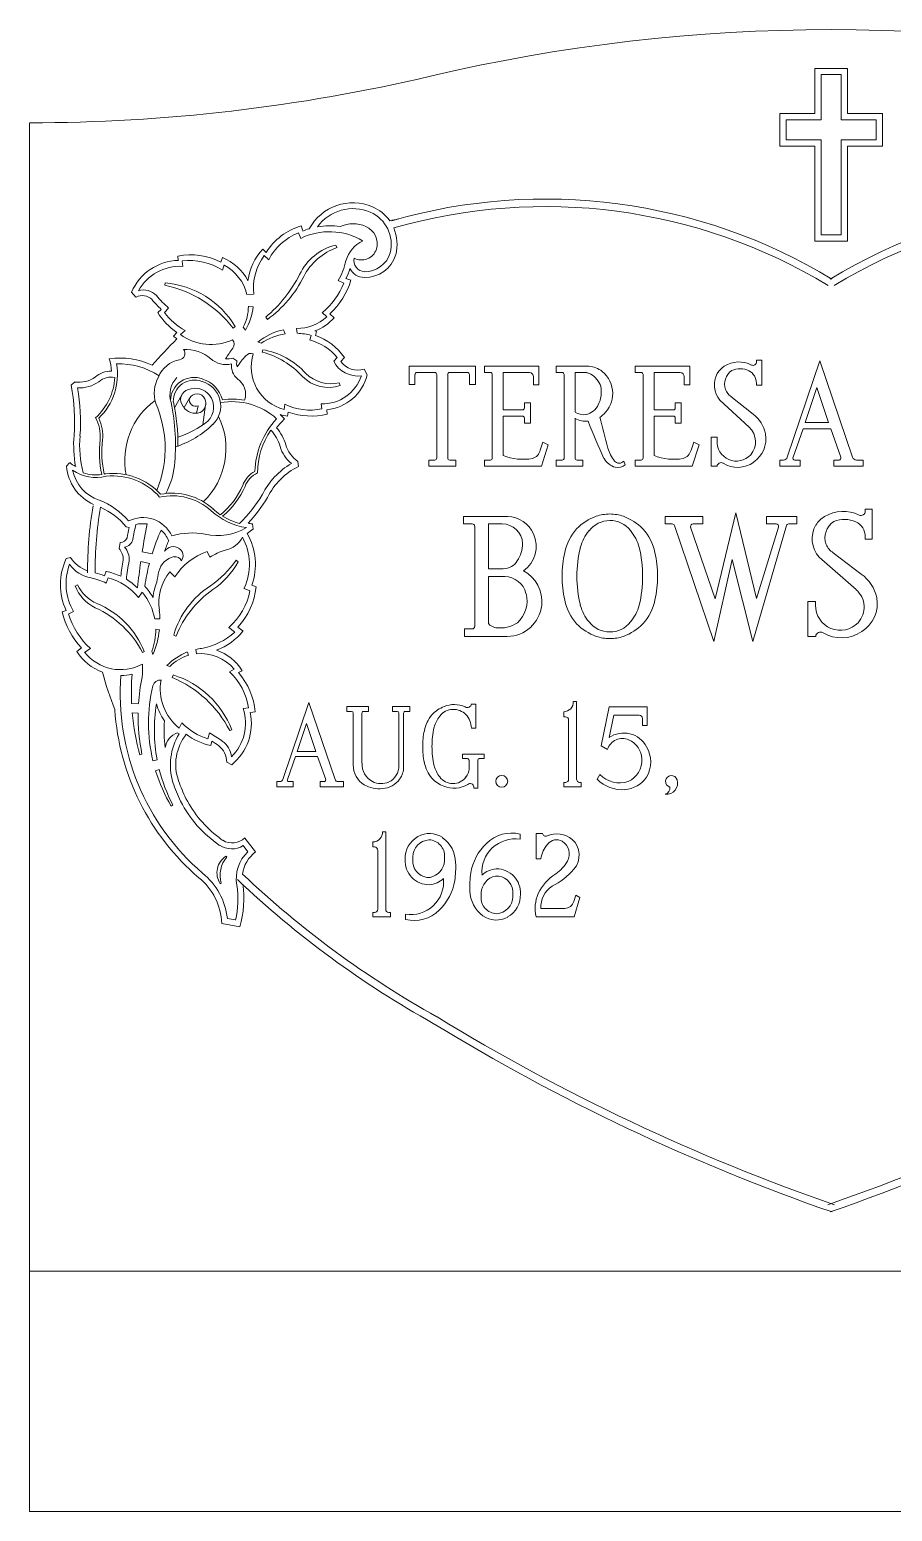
# Model space of a CAD drawing. Header units: inches. Extents: x -10 to 10, y -3 to 15.5.
# Drawn here: x -10 to 0.76, y -3 to 15.5 of the extents above; entities that cross this region are included whole.
import ezdxf

# ---------------------------------------------------------------- set-up
doc = ezdxf.new("R2010")
doc.units = ezdxf.units.IN
doc.header["$MEASUREMENT"] = 0
for name, color, linetype in [('1', 7, 'Continuous'), ('11', 7, 'Continuous'), ('2', 7, 'Continuous')]:
    doc.layers.add(name, color=color, linetype=linetype)

msp = doc.modelspace()

# ---------------------------------------------------------------- linework, layer by layer
at = {"color": 7, "linetype": 'Continuous', "lineweight": 5}
for p, q in [((-10, 0), (-10, 14.338)), ((-6.644, 12.961), (-6.618, 12.894)), ((-6.593, 12.986), (-6.614, 13.049)), ((-8.15, 12.671), (-8.145, 12.618)), ((-8.09, 12.544), (-8.097, 12.611)), ((-7.595, 12.654), (-7.616, 12.595)), ((-7.049, 12.719), (-7.092, 12.761)), ((-7.073, 12.678), (-7.017, 12.626)), ((-7.592, 12.496), (-7.573, 12.562)), ((-8.728, 12.222), (-8.674, 12.161)), ((-6.15, 12.367), (-6.08, 12.335)), ((-5.991, 12.374), (-6.053, 12.391)), ((-7.288, 12.195), (-7.205, 12.197)), ((-7.27, 12.045), (-7.209, 12.038)), ((-8.358, 12.006), (-8.402, 11.967)), ((-8.317, 11.97), (-8.266, 12.023)), ((-6.348, 11.967), (-6.292, 11.916)), ((-6.2, 11.902), (-6.253, 11.952)), ((-8.164, 11.72), (-8.206, 11.674)), ((-8.119, 11.693), (-8.061, 11.743)), ((-7.308, 11.747), (-7.334, 11.786)), ((-6.81, 11.7), (-6.831, 11.753)), ((-6.669, 11.769), (-6.66, 11.709)), ((-6.486, 11.683), (-6.506, 11.626)), ((-6.434, 11.682), (-6.42, 11.729)), ((-7.154, 11.6), (-7.113, 11.585)), ((-7.414, 11.364), (-7.464, 11.399)), ((-6.162, 11.407), (-6.206, 11.36)), ((-6.117, 11.357), (-6.073, 11.405)), ((-5.266, 11.071), (-5.266, 11.298)), ((-5.266, 11.298), (-4.437, 11.298)), ((-4.437, 11.298), (-4.437, 11.071)), ((-4.326, 11.22), (-4.326, 11.298)), ((-4.326, 11.298), (-3.646, 11.298)), ((-3.646, 11.298), (-3.646, 11.064)), ((-3.43, 11.22), (-3.43, 11.298)), ((-3.43, 11.298), (-3.021, 11.298)), ((-2.444, 11.22), (-2.444, 11.298)), ((-2.444, 11.298), (-1.764, 11.298)), ((-1.764, 11.298), (-1.764, 11.064)), ((-0.932, 11.353), (-0.932, 11.372)), ((-0.932, 11.372), (-0.865, 11.372)), ((-0.865, 11.372), (-0.865, 11.059)), ((-0.546, 10.161), (-0.139, 11.363)), ((-0.139, 11.363), (0.269, 10.161)), ((-9.438, 11.101), (-9.483, 11.062)), ((-5.788, 11.19), (-5.825, 11.261)), ((-5.192, 11.194), (-5.192, 11.071)), ((-4.944, 11.221), (-5.168, 11.221)), ((-4.919, 10.152), (-4.919, 11.194)), ((-4.784, 11.194), (-4.784, 10.152)), ((-4.536, 11.221), (-4.759, 11.221)), ((-4.512, 11.071), (-4.512, 11.194)), ((-4.252, 11.22), (-4.326, 11.22)), ((-4.228, 10.152), (-4.228, 11.195)), ((-3.764, 11.221), (-4.091, 11.221)), ((-4.091, 11.221), (-4.091, 10.752)), ((-3.715, 11.064), (-3.715, 11.168)), ((-3.355, 11.22), (-3.43, 11.22)), ((-3.331, 10.152), (-3.331, 11.195)), ((-3.058, 11.221), (-3.195, 11.221)), ((-3.195, 11.221), (-3.195, 10.726)), ((-2.37, 11.22), (-2.444, 11.22)), ((-2.346, 10.152), (-2.346, 11.195)), ((-1.881, 11.221), (-2.209, 11.221)), ((-2.209, 11.221), (-2.209, 10.752)), ((-1.833, 11.064), (-1.833, 11.168)), ((-5.192, 11.071), (-5.266, 11.071)), ((-4.437, 11.071), (-4.512, 11.071)), ((-3.646, 11.064), (-3.715, 11.064)), ((-1.764, 11.064), (-1.833, 11.064)), ((-1.249, 10.919), (-0.972, 10.698)), ((-0.932, 11.059), (-0.932, 11.086)), ((-0.865, 11.059), (-0.932, 11.059)), ((-0.177, 11.033), (-0.322, 10.596)), ((-0.031, 10.596), (-0.177, 11.033)), ((-6.815, 10.822), (-6.826, 10.759)), ((-6.362, 10.826), (-6.355, 10.765)), ((-6.287, 10.7), (-6.291, 10.754)), ((-4.091, 10.752), (-3.851, 10.752)), ((-3.826, 10.777), (-3.826, 10.842)), ((-3.826, 10.842), (-3.752, 10.842)), ((-3.752, 10.842), (-3.752, 10.585)), ((-2.209, 10.752), (-1.969, 10.752)), ((-1.944, 10.777), (-1.944, 10.842)), ((-1.944, 10.842), (-1.87, 10.842)), ((-1.87, 10.842), (-1.87, 10.585)), ((-1.022, 10.536), (-1.387, 10.873)), ((-6.782, 10.672), (-6.775, 10.725)), ((-3.851, 10.675), (-4.091, 10.675)), ((-4.091, 10.675), (-4.091, 10.184)), ((-3.826, 10.585), (-3.826, 10.65)), ((-3.752, 10.585), (-3.826, 10.585)), ((-3.195, 10.647), (-3.195, 10.152)), ((-1.969, 10.675), (-2.209, 10.675)), ((-2.209, 10.675), (-2.209, 10.184)), ((-1.944, 10.585), (-1.944, 10.65)), ((-1.87, 10.585), (-1.944, 10.585)), ((-0.322, 10.596), (-0.031, 10.596)), ((-1.498, 10.048), (-1.498, 10.412)), ((-1.498, 10.412), (-1.422, 10.412)), ((-1.422, 10.412), (-1.422, 10.373)), ((-0.348, 10.517), (-0.475, 10.16)), ((-0.005, 10.517), (-0.348, 10.517)), ((0.122, 10.16), (-0.005, 10.517)), ((-3.629, 10.248), (-3.596, 10.349)), ((-3.528, 10.316), (-3.615, 10.048)), ((-3.596, 10.349), (-3.528, 10.316)), ((-1.746, 10.248), (-1.714, 10.349)), ((-1.646, 10.316), (-1.733, 10.048)), ((-1.714, 10.349), (-1.646, 10.316)), ((-9.501, 10.093), (-9.539, 10.048)), ((-6.645, 10.046), (-6.653, 10.109)), ((-5.019, 10.048), (-5.019, 10.126)), ((-5.019, 10.126), (-4.944, 10.126)), ((-4.684, 10.048), (-5.019, 10.048)), ((-4.759, 10.126), (-4.684, 10.126)), ((-4.684, 10.126), (-4.684, 10.048)), ((-4.326, 10.048), (-4.326, 10.126)), ((-4.326, 10.126), (-4.252, 10.126)), ((-3.615, 10.048), (-4.326, 10.048)), ((-3.43, 10.048), (-3.43, 10.126)), ((-3.43, 10.126), (-3.355, 10.126)), ((-3.096, 10.048), (-3.43, 10.048)), ((-3.17, 10.126), (-3.096, 10.126)), ((-3.096, 10.126), (-3.096, 10.048)), ((-2.587, 10.113), (-2.568, 10.068)), ((-2.444, 10.048), (-2.444, 10.126)), ((-2.444, 10.126), (-2.37, 10.126)), ((-1.733, 10.048), (-2.444, 10.048)), ((-1.422, 10.048), (-1.498, 10.048)), ((-0.64, 10.048), (-0.64, 10.126)), ((-0.64, 10.126), (-0.594, 10.126)), ((-0.386, 10.048), (-0.64, 10.048)), ((-0.451, 10.126), (-0.386, 10.126)), ((-0.386, 10.126), (-0.386, 10.048)), ((0.034, 10.048), (0.034, 10.126)), ((0.034, 10.126), (0.1, 10.126)), ((0.399, 10.048), (0.034, 10.048)), ((0.317, 10.126), (0.399, 10.126)), ((0.399, 10.126), (0.399, 10.048)), ((-1.445, 8.392), (-1.187, 9.469)), ((-1.187, 9.469), (-0.93, 8.399)), ((0.427, 9.489), (0.427, 9.512)), ((0.427, 9.512), (0.511, 9.512)), ((0.511, 9.512), (0.511, 9.137)), ((-8.795, 9.291), (-8.758, 9.284)), ((-7.212, 9.265), (-7.221, 9.328)), ((-4.587, 9.329), (-4.587, 9.423)), ((-4.587, 9.423), (-4.033, 9.423)), ((-4.477, 9.329), (-4.587, 9.329)), ((-4.447, 8.048), (-4.447, 9.299)), ((-4.104, 9.33), (-4.275, 9.33)), ((-4.275, 9.33), (-4.275, 8.768)), ((-2.07, 9.329), (-2.07, 9.422)), ((-2.07, 9.422), (-1.601, 9.422)), ((-1.983, 9.329), (-2.07, 9.329)), ((-1.461, 7.859), (-1.953, 9.308)), ((-1.752, 9.288), (-1.445, 8.392)), ((-1.601, 9.329), (-1.722, 9.329)), ((-1.601, 9.422), (-1.601, 9.329)), ((-0.558, 9.307), (-0.977, 7.859)), ((-0.93, 8.399), (-0.657, 9.29)), ((-0.804, 9.329), (-0.804, 9.422)), ((-0.804, 9.422), (-0.429, 9.422)), ((-0.687, 9.329), (-0.804, 9.329)), ((-0.429, 9.329), (-0.528, 9.329)), ((-0.429, 9.422), (-0.429, 9.329)), ((-8.869, 9.097), (-8.885, 9.02)), ((0.427, 9.137), (0.427, 9.168)), ((0.511, 9.137), (0.427, 9.137)), ((-9.489, 8.911), (-9.543, 8.895)), ((-8.472, 8.955), (-8.595, 8.982)), ((-7.784, 8.985), (-7.752, 8.914)), ((-1.235, 8.884), (-1.461, 7.859)), ((-0.977, 7.859), (-1.235, 8.884)), ((0.313, 8.508), (-0.148, 8.913)), ((0.026, 8.969), (0.376, 8.703)), ((-9.046, 8.737), (-9.068, 8.681)), ((-8.614, 8.86), (-8.506, 8.834)), ((-8.251, 8.731), (-8.19, 8.667)), ((-4.275, 8.768), (-4.09, 8.768)), ((-9.044, 8.59), (-9.02, 8.655)), ((-7.325, 8.522), (-7.252, 8.495)), ((-7.175, 8.544), (-7.228, 8.562)), ((-4.071, 8.673), (-4.275, 8.673)), ((-4.275, 8.673), (-4.275, 8.087)), ((-8.643, 8.409), (-8.594, 8.475)), ((-0.289, 7.923), (-0.289, 8.36)), ((-0.289, 8.36), (-0.193, 8.36)), ((-0.193, 8.36), (-0.193, 8.313)), ((-9.544, 8.249), (-9.593, 8.23)), ((-9.513, 8.205), (-9.453, 8.234)), ((-8.439, 8.142), (-8.375, 8.142)), ((-8.426, 8.015), (-8.381, 8.007)), ((-7.515, 8.037), (-7.442, 7.98)), ((-7.337, 7.988), (-7.404, 8.041)), ((-4.572, 7.923), (-4.572, 8.017)), ((-4.572, 8.017), (-4.477, 8.017)), ((-9.353, 7.78), (-9.412, 7.737)), ((-9.313, 7.726), (-9.242, 7.773)), ((-4.041, 7.923), (-4.572, 7.923)), ((-0.193, 7.923), (-0.289, 7.923)), ((-8.461, 7.7), (-8.476, 7.738)), ((-8.02, 7.687), (-8.032, 7.729)), ((-7.927, 7.762), (-7.917, 7.708)), ((-8.288, 7.561), (-8.25, 7.548)), ((-7.449, 7.516), (-7.507, 7.481)), ((-7.395, 7.472), (-7.348, 7.496)), ((-8.728, 7.088), (-8.641, 7.084)), ((-7.269, 7.033), (-7.335, 7.022)), ((-6.841, 6.139), (-6.515, 7.1)), ((-6.515, 7.1), (-6.188, 6.139)), ((-6.042, 6.987), (-6.042, 7.049)), ((-6.042, 7.049), (-5.774, 7.049)), ((-5.774, 7.049), (-5.774, 6.987)), ((-5.473, 6.987), (-5.473, 7.049)), ((-5.473, 7.049), (-5.255, 7.049)), ((-5.255, 7.049), (-5.255, 6.987)), ((-4.488, 7.08), (-4.433, 7.08)), ((-4.433, 7.08), (-4.433, 6.778)), ((-3.216, 7.111), (-3.177, 7.111)), ((-3.177, 7.111), (-3.177, 6.143)), ((-2.869, 6.556), (-2.77, 7.046)), ((-2.77, 7.046), (-2.295, 7.046)), ((-2.295, 7.046), (-2.295, 6.813)), ((-8.646, 6.966), (-8.72, 6.969)), ((-8.101, 6.847), (-8.133, 6.779)), ((-7.246, 6.974), (-7.188, 6.981)), ((-5.982, 6.987), (-6.042, 6.987)), ((-5.962, 6.32), (-5.962, 6.967)), ((-5.854, 6.967), (-5.854, 6.341)), ((-5.774, 6.987), (-5.834, 6.987)), ((-5.413, 6.987), (-5.473, 6.987)), ((-5.393, 6.309), (-5.393, 6.967)), ((-5.334, 6.967), (-5.334, 6.297)), ((-5.255, 6.987), (-5.314, 6.987)), ((-3.335, 6.92), (-3.335, 6.984)), ((-3.315, 6.92), (-3.335, 6.92)), ((-3.275, 6.143), (-3.275, 6.877)), ((-2.711, 6.941), (-2.77, 6.662)), ((-2.394, 6.941), (-2.711, 6.941)), ((-2.354, 6.813), (-2.354, 6.898)), ((-8.158, 6.722), (-8.134, 6.708)), ((-7.756, 6.72), (-7.775, 6.646)), ((-6.546, 6.836), (-6.661, 6.486)), ((-6.429, 6.486), (-6.546, 6.836)), ((-4.433, 6.778), (-4.488, 6.778)), ((-2.295, 6.813), (-2.354, 6.813)), ((-7.738, 6.561), (-7.726, 6.615)), ((-6.661, 6.486), (-6.429, 6.486)), ((-2.79, 6.514), (-2.869, 6.556)), ((-8.625, 6.444), (-8.599, 6.453)), ((-8.462, 6.372), (-8.409, 6.384)), ((-7.539, 6.356), (-7.477, 6.322)), ((-6.682, 6.423), (-6.784, 6.138)), ((-6.408, 6.423), (-6.682, 6.423)), ((-6.306, 6.138), (-6.408, 6.423)), ((-4.597, 6.398), (-4.597, 6.455)), ((-4.597, 6.455), (-4.329, 6.455)), ((-4.537, 6.398), (-4.597, 6.398)), ((-4.517, 6.268), (-4.517, 6.377)), ((-4.409, 6.377), (-4.409, 6.029)), ((-4.329, 6.398), (-4.389, 6.398)), ((-4.329, 6.455), (-4.329, 6.398)), ((-8.428, 6.247), (-8.382, 6.263)), ((-6.916, 6.048), (-6.916, 6.111)), ((-6.916, 6.111), (-6.879, 6.111)), ((-6.765, 6.111), (-6.713, 6.111)), ((-6.713, 6.111), (-6.713, 6.048)), ((-6.376, 6.048), (-6.376, 6.111)), ((-6.376, 6.111), (-6.324, 6.111)), ((-6.15, 6.111), (-6.085, 6.111)), ((-6.085, 6.111), (-6.085, 6.048)), ((-2.92, 6.142), (-2.886, 6.198)), ((-6.713, 6.048), (-6.916, 6.048)), ((-6.085, 6.048), (-6.376, 6.048)), ((-4.458, 6.029), (-4.458, 6.044)), ((-4.409, 6.029), (-4.458, 6.029)), ((-3.335, 6.048), (-3.335, 6.1)), ((-3.335, 6.1), (-3.315, 6.1)), ((-3.118, 6.048), (-3.335, 6.048)), ((-3.138, 6.1), (-3.118, 6.1)), ((-3.118, 6.1), (-3.118, 6.048)), ((-8.215, 5.822), (-8.233, 5.804)), ((-7.182, 5.233), (-7.314, 5.407)), ((-5.597, 5.486), (-5.557, 5.486)), ((-5.557, 5.486), (-5.557, 4.518)), ((-3.881, 5.455), (-3.881, 5.391)), ((-3.68, 5.146), (-3.68, 5.465)), ((-3.68, 5.465), (-3.601, 5.465)), ((-7.538, 5.169), (-7.548, 5.182)), ((-7.335, 5.312), (-7.277, 5.236)), ((-5.716, 5.295), (-5.716, 5.359)), ((-5.696, 5.295), (-5.716, 5.295)), ((-5.656, 4.518), (-5.656, 5.252)), ((-5.219, 5.17), (-5.219, 5.097)), ((-4.824, 5.124), (-4.823, 5.17)), ((-3.621, 5.146), (-3.68, 5.146)), ((-7.622, 4.836), (-7.608, 4.843)), ((-4.367, 4.722), (-4.368, 4.676)), ((-3.972, 4.676), (-3.972, 4.749)), ((-3.21, 4.614), (-3.186, 4.694)), ((-3.133, 4.663), (-3.205, 4.423)), ((-3.186, 4.694), (-3.133, 4.663)), ((-5.716, 4.423), (-5.716, 4.475)), ((-5.716, 4.475), (-5.696, 4.475)), ((-5.518, 4.475), (-5.498, 4.475)), ((-5.498, 4.475), (-5.498, 4.423)), ((-5.31, 4.391), (-5.31, 4.455)), ((-3.621, 4.527), (-3.323, 4.527)), ((-7.603, 4.34), (-7.379, 4.299)), ((-7.432, 4.384), (-7.533, 4.402)), ((-5.498, 4.423), (-5.716, 4.423)), ((-3.205, 4.423), (-3.68, 4.423)), ((-10, 0), (10, 0))]:
    msp.add_line(p, q, dxfattribs=at)
at = {"color": 7, "linetype": 'Continuous', "lineweight": 0}
msp.add_circle((-4.109, 6.115), 0.0738, dxfattribs=at)
at = {"color": 7, "linetype": 'Continuous', "lineweight": 5}
for centre, radius, start, end in [((0, -6.299), 21.799, 76.7399, 103.2601), ((-10.011, 36.231), 21.894, 270.0299, 283.2321), ((-5.965, 12.715), 0.623, 66.9295, 151.3099), ((-5.965, 12.715), 0.55, 67.0013, 143.9954), ((-5.923, 12.822), 0.435, 345.2616, 66.5105), ((-5.923, 12.822), 0.508, 34.8796, 66.5296), ((-4.181, 7.607), 5.663, 102.4281, 103.5279), ((-6.398, 12.313), 0.767, 106.355, 147.9998), ((-6.398, 12.313), 0.694, 110.8129, 153.1669), ((-6.259, 12.156), 0.821, 59.7057, 115.9535), ((-6.26, 12.159), 0.891, 106.3579, 111.9053), ((-6.259, 12.161), 0.89, 81.3856, 99.7022), ((-5.963, 12.684), 0.392, 66.1285, 114.5338), ((-5.905, 12.824), 0.241, 344.406, 65.3927), ((-5.923, 12.822), 0.508, 344.9515, 23.3891), ((-5.657, 12.494), 0.415, 116.8825, 163.1833), ((-8.129, 11.968), 0.651, 91.3822, 156.9621), ((-7.988, 11.889), 0.799, 62.1861, 101.6747), ((-8.007, 11.845), 0.772, 57.5471, 96.7175), ((-7.849, 12.053), 0.653, 28.6217, 67.0837), ((-6.552, 12.269), 0.73, 137.6547, 172.3975), ((-6.508, 12.264), 0.7, 143.7491, 185.5423), ((-6.85, 12.778), 0.812, 329.5718, 348.4051), ((-5.818, 12.616), 0.137, 166.5643, 268.4019), ((-5.86, 12.821), 0.197, 242.1178, 341.4906), ((-5.816, 12.806), 0.401, 268.9497, 343.2408), ((-5.816, 12.806), 0.328, 268.9546, 343.1953), ((-8.124, 11.949), 0.596, 86.8128, 150.7252), ((-7.853, 12.05), 0.583, 14.3002, 61.2826), ((-6.881, 12.79), 0.919, 334.2785, 342.5785), ((-5.818, 12.616), 0.211, 208.4345, 268.5632), ((-8.579, 12.033), 0.217, 42.2934, 107.0498), ((-6.907, 12.656), 0.887, 309.0867, 338.7849), ((-6.887, 12.638), 0.934, 312.7446, 343.6028), ((-8.594, 12.011), 0.169, 44.3015, 117.8247), ((-7.366, 13.053), 1.442, 219.6908, 226.5346), ((-7.374, 13.046), 1.357, 219.7133, 228.9245), ((-7.855, 12.052), 0.585, 332.9409, 359.3611), ((-7.984, 12.138), 0.781, 329.9846, 352.6918), ((-7.694, 12.411), 0.836, 212.1356, 235.8276), ((-7.68, 12.432), 0.787, 215.9212, 241.0353), ((-6.663, 12.311), 0.542, 269.4015, 313.175), ((-6.664, 12.32), 0.624, 291.0794, 317.9745), ((-7.739, 12.193), 0.698, 228.0025, 232.6686), ((-7.739, 12.209), 0.641, 233.5742, 295.1077), ((-6.674, 11.007), 0.762, 101.8417, 128.9865), ((-6.689, 10.927), 0.783, 98.8767, 122.7822), ((-6.688, 10.938), 0.771, 74.8173, 87.8913), ((-6.666, 11.201), 0.583, 64.9865, 67.0973), ((-6.661, 11.013), 0.707, 33.6979, 71.2513), ((-4.177, 7.591), 5.68, 134.5584, 139.0974), ((-8.142, 11.458), 0.0806, 279.5912, 37.917), ((-8.051, 11.039), 0.469, 48.5991, 93.3938), ((-6.394, 10.665), 1.37, 141.3236, 148.0413), ((-7.535, 11.573), 0.088, 324.3133, 39.3694), ((-6.678, 10.976), 0.672, 39.8006, 75.1983), ((-9.664, 11.196), 0.759, 313.7947, 9.9366), ((-8.873, 10.446), 0.953, 64.9571, 98.071), ((-9.669, 11.194), 0.691, 3.4789, 16.5056), ((-8.883, 10.425), 0.902, 56.5538, 92.0879), ((-8.072, 11.039), 0.343, 99.513, 159.1564), ((-7.546, 11.611), 0.293, 228.5642, 282.874), ((-7.533, 11.64), 0.251, 264.7221, 285.9829), ((-7.274, 11.301), 0.208, 173.4361, 230.1658), ((-7.23, 11.332), 0.187, 170.0751, 193.3396), ((-6.674, 10.827), 0.87, 136.2918, 147.9905), ((-7.241, 11.375), 0.0817, 67.6258, 139.1817), ((-6.692, 11.286), 0.544, 162.4058, 255.7354), ((-5.905, 11.512), 0.337, 206.7906, 277.7131), ((-5.904, 11.514), 0.265, 216.2671, 287.3667), ((-3.048, 10.985), 0.314, 52.1451, 85.1462), ((-1.186, 11.067), 0.273, 122.54, 148.8071), ((-1.15, 11.015), 0.336, 61.9957, 123.0428), ((-0.974, 11.351), 0.0428, 245.3886, 3.1299), ((-9.39, 11.462), 0.365, 262.3748, 305.1191), ((-9.377, 11.439), 0.412, 266.397, 305.631), ((-8.982, 10.925), 0.311, 89.669, 129.6293), ((-9.664, 11.196), 0.728, 311.9437, 356.9539), ((-8.982, 10.924), 0.238, 79.3017, 130.7004), ((-8.036, 10.961), 0.409, 150.6226, 198.0445), ((-7.936, 10.939), 0.314, 136.1919, 197.2129), ((-7.948, 10.864), 0.294, 68.8946, 179.0654), ((-7.943, 10.86), 0.265, 69.4788, 181.5932), ((-7.935, 10.8), 0.319, 314.2933, 74.4421), ((-7.951, 10.785), 0.369, 14.5859, 72.9237), ((-7.54, 10.947), 0.235, 341.4673, 55.6229), ((-6.35, 11.343), 0.517, 268.752, 341.4531), ((-6.345, 11.324), 0.572, 275.3296, 346.4575), ((-5.164, 11.193), 0.0275, 97.7745, 177.9502), ((-4.949, 11.191), 0.0302, 6.6977, 80.3648), ((-4.757, 11.193), 0.0272, 94.7839, 178.1536), ((-4.539, 11.193), 0.0272, 1.8464, 85.2162), ((-4.253, 11.195), 0.025, 359.9663, 87.0962), ((-3.767, 11.168), 0.0522, 359.5634, 86.1211), ((-3.356, 11.195), 0.025, 359.9663, 87.0962), ((-3.125, 10.967), 0.263, 61.2047, 75.1925), ((-3.125, 10.965), 0.264, 17.5402, 61.5329), ((-3.083, 10.955), 0.359, 0.6968, 50.7254), ((-2.371, 11.195), 0.025, 359.9663, 87.0962), ((-1.885, 11.168), 0.0522, 359.5634, 86.1211), ((-1.16, 11.065), 0.297, 151.0951, 220.2415), ((-1.124, 11.074), 0.205, 124.5047, 199.487), ((-1.134, 11.006), 0.26, 65.0486, 114.289), ((-1.109, 11.086), 0.177, 359.7841, 61.5348), ((-11.761, 10.61), 2.322, 355.6338, 11.2186), ((-11.708, 10.609), 2.343, 355.5577, 10.2962), ((-3.222, 10.976), 0.355, 333.4291, 11.1136), ((-3.071, 10.956), 0.347, 312.4723, 0.6162), ((-1.14, 11.076), 0.191, 201.8061, 235.4122), ((-9.934, 10.22), 1.629, 3.8556, 22.1371), ((-10.744, 10.315), 2.564, 354.1119, 11.961), ((-10.732, 10.315), 2.582, 359.6574, 12.0068), ((-7.473, 10.03), 0.825, 47.7709, 100.1533), ((-7.474, 10.03), 0.857, 79.4978, 98.0168), ((-6.502, 11.466), 0.716, 244.1095, 281.8814), ((-3.851, 10.777), 0.025, 270.0586, 0.0847), ((-3.105, 10.909), 0.221, 282.1149, 335.3178), ((-1.969, 10.777), 0.025, 270.0586, 0.0847), ((-9.604, 10.425), 0.484, 354.9309, 28.3664), ((-9.607, 10.424), 0.519, 354.9133, 25.5081), ((-8.579, 11.48), 1.255, 288.4954, 313.6574), ((-6.183, 9.953), 1.007, 136.9651, 178.1617), ((-6.161, 9.945), 0.957, 133.4886, 142.3714), ((-7.473, 10.047), 0.882, 42.1539, 47.0692), ((-6.692, 11.266), 0.6, 252.5253, 261.3788), ((-6.489, 11.51), 0.835, 249.9626, 284.0425), ((-3.851, 10.65), 0.025, 359.9153, 89.9414), ((-3.077, 10.916), 0.224, 238.3585, 274.8683), ((-3.058, 10.869), 0.261, 238.4622, 257.6906), ((-3.062, 10.958), 0.347, 261.3991, 275.1555), ((2.216, 12.555), 5.595, 200.3252, 205.5109), ((-3.148, 11.046), 0.467, 304.5736, 312.0067), ((4.917, 12.447), 8.002, 192.8879, 195.7424), ((-1.969, 10.65), 0.025, 359.9153, 89.9414), ((-1.225, 10.368), 0.416, 11.6232, 52.5443), ((-7.944, 10.317), 1.507, 175.5835, 190.4041), ((-7.948, 10.317), 1.428, 175.5411, 194.162), ((-7.754, 10.227), 1.376, 173.5255, 191.8287), ((-7.745, 10.227), 1.354, 173.5974, 191.8222), ((-6.184, 9.954), 0.974, 145.9482, 179.3102), ((-7.336, 10.169), 0.478, 15.3815, 43.7314), ((-7.337, 10.168), 0.553, 15.3949, 40.8046), ((-1.181, 10.354), 0.241, 175.6377, 317.6423), ((-1.188, 10.354), 0.246, 318.8668, 47.4605), ((-1.169, 10.392), 0.356, 304.7188, 9.6093), ((-9.674, 10.276), 1.366, 337.2047, 2.265), ((-6.474, 10.411), 0.418, 196.0257, 231.6297), ((-6.433, 10.43), 0.389, 197.0539, 235.5008), ((-3.843, 10.783), 0.648, 247.5101, 280.3553), ((-3.769, 10.285), 0.145, 287.0425, 345.4784), ((-2.238, 10.446), 0.572, 197.3051, 215.5426), ((-1.961, 10.783), 0.648, 247.5101, 280.3553), ((-1.887, 10.285), 0.145, 287.0425, 345.4784), ((-8.974, 10.09), 0.566, 184.272, 246.1111), ((-9.165, 10.541), 0.559, 233.162, 242.3108), ((-9.171, 10.43), 0.522, 235.7585, 284.1285), ((-8.961, 10.11), 0.516, 192.5484, 250.5681), ((-9.157, 10.163), 0.97, 332.0356, 353.4238), ((-6.275, 9.291), 0.915, 120.037, 153.9977), ((-6.278, 9.293), 0.838, 115.9946, 154.0611), ((-4.947, 10.153), 0.0272, 274.6595, 358.278), ((-4.759, 10.151), 0.025, 177.1717, 269.8908), ((-4.253, 10.151), 0.0251, 272.9507, 2.7741), ((-3.356, 10.151), 0.0251, 272.9507, 2.7741), ((-3.17, 10.151), 0.025, 177.1716, 269.8908), ((-2.618, 10.276), 0.252, 211.2813, 252.9231), ((-2.645, 10.166), 0.0788, 221.7808, 318.2192), ((-2.658, 10.159), 0.128, 254.3966, 314.8217), ((-2.371, 10.151), 0.0251, 272.9507, 2.7741), ((-1.373, 10.044), 0.0495, 60.5218, 174.9953), ((-1.166, 10.375), 0.341, 237.7917, 305.9542), ((-0.593, 10.175), 0.049, 269.3492, 343.4196), ((-0.452, 10.151), 0.0252, 160.0167, 270.2516), ((0.099, 10.151), 0.0248, 271.3919, 21.0811), ((0.316, 10.175), 0.049, 196.5804, 270.6508), ((-9.17, 10.436), 0.496, 250.8609, 277.9794), ((-9.286, 10.943), 1.016, 282.266, 283.3469), ((-9.286, 10.943), 1.016, 282.266, 283.3469), ((-8.959, 9.157), 0.803, 42.4466, 96.5894), ((-8.96, 9.156), 0.772, 41.132, 96.1893), ((-8.229, 10.196), 0.968, 308.9819, 336.5264), ((-7.034, 9.696), 0.328, 118.3466, 159.687), ((-7.033, 9.696), 0.297, 114.8588, 159.9483), ((-9.425, 8.819), 0.856, 39.6547, 70.0356), ((-8.222, 8.953), 0.727, 47.8489, 102.4121), ((-8.222, 8.954), 0.759, 47.8057, 101.0068), ((-8.23, 10.197), 1.001, 309.6093, 336.4896), ((-8.61, 10.597), 1.762, 314.2049, 329.0997), ((-8.595, 10.585), 1.816, 316.667, 329.3939), ((-9.454, 8.764), 0.843, 38.6734, 66.3147), ((-7.169, 10.112), 0.839, 227.6511, 261.4504), ((-7.156, 10.129), 0.828, 227.7383, 235.8513), ((-2.751, 8.863), 0.59, 91.019, 107.9055), ((-2.773, 8.846), 0.607, 72.3415, 88.8955), ((0.151, 9.043), 0.443, 63.3079, 121.479), ((0.373, 9.488), 0.0537, 244.8446, 0.9656), ((-3.079, 8.096), 5.802, 168.1781, 169.4861), ((-8.586, 9.009), 0.399, 25.3381, 116.7684), ((-1.784, 7.828), 7.051, 167.7785, 169.3054), ((-8.585, 8.985), 0.347, 81.4208, 105.015), ((-0.876, 7.777), 7.813, 168.5409, 171.1212), ((-5.907, 8.156), 2.686, 155.9555, 162.6936), ((-8.586, 8.984), 0.349, 23.5662, 49.8113), ((-7.652, 9.865), 0.683, 256.619, 301.5992), ((-7.17, 10.109), 0.803, 238.3143, 254.7566), ((-7.653, 9.803), 0.696, 301.7143, 309.3147), ((-7.047, 10.356), 1.043, 257.4575, 260.3972), ((-4.478, 9.299), 0.0308, 1.3974, 88.6026), ((-4.107, 9.072), 0.258, 2.6656, 89.2939), ((-4.049, 9.056), 0.367, 23.7729, 87.6201), ((-2.672, 8.831), 0.667, 139.0186, 167.8513), ((-2.684, 8.771), 0.699, 110.7844, 134.6146), ((-2.762, 9.045), 0.325, 89.8312, 142.2279), ((-2.757, 9.053), 0.318, 37.1465, 90.7943), ((-2.847, 8.76), 0.712, 45.4993, 68.7789), ((-2.851, 8.831), 0.667, 12.1487, 40.9814), ((-1.984, 9.295), 0.0337, 22.1027, 87.9133), ((-1.723, 9.298), 0.0305, 87.6449, 199.2974), ((-0.686, 9.299), 0.0303, 343.3311, 91.806), ((-0.527, 9.297), 0.0323, 91.3323, 162.4076), ((0.105, 9.143), 0.342, 149.7034, 222.2256), ((0.092, 9.134), 0.335, 121.0321, 147.3764), ((0.163, 9.155), 0.239, 122.0003, 200.2275), ((0.171, 9.041), 0.344, 66.2589, 113.1119), ((0.216, 9.167), 0.211, 0.3867, 63.5416), ((-8.869, 9.188), 0.0915, 269.7794, 338.0469), ((-8.837, 9.167), 0.129, 279.1086, 346.1594), ((-6.089, 8.234), 2.351, 157.7725, 161.3335), ((-7.976, 8.333), 0.883, 79.1594, 106.4214), ((-7.616, 9.295), 0.3, 280.8704, 334.311), ((-7.954, 8.824), 0.697, 334.3348, 29.2563), ((-7.953, 8.824), 0.77, 340.1295, 30.1585), ((-4.227, 9.08), 0.377, 325.801, 0.6256), ((-4.053, 9.049), 0.374, 305.2578, 24.4847), ((-2.561, 8.872), 0.591, 140.8956, 164.0268), ((-2.962, 8.872), 0.591, 15.9729, 39.1047), ((0.152, 9.163), 0.232, 203.0809, 237.0186), ((-8.872, 8.571), 0.745, 154.2244, 205.5898), ((-9.133, 9.142), 0.425, 213.0024, 250.1915), ((-9.032, 8.886), 0.199, 357.1305, 42.3786), ((-8.973, 8.892), 0.215, 353.1901, 43.4776), ((-8.146, 8.679), 0.247, 102.2406, 167.0776), ((-8.208, 8.914), 0.131, 57.3973, 146.1514), ((-8.184, 8.837), 0.0839, 22.5238, 99.9006), ((-7.512, 8.22), 0.812, 109.593, 146.6702), ((-8.192, 8.933), 0.106, 323.402, 58.7614), ((-7.337, 8.244), 0.788, 106.3706, 121.7547), ((-2.221, 8.705), 1.134, 166.3809, 181.5107), ((-1.615, 8.669), 1.557, 166.4234, 179.7969), ((-3.809, 8.687), 1.457, 359.5109, 13.798), ((-3.301, 8.705), 1.134, 358.4893, 13.6191), ((-8.833, 8.584), 0.712, 160.2027, 209.4913), ((-9.164, 9.061), 0.413, 214.8357, 260.3058), ((-9.382, 7.906), 0.837, 67.9625, 76.2827), ((-9.209, 7.949), 0.804, 64.4696, 78.2978), ((-2.206, 7.787), 6.716, 170.6738, 172.4047), ((-1.913, 7.745), 6.938, 170.6945, 172.6098), ((-0.518, 7.725), 8.175, 172.0215, 174.3534), ((-5.951, 8.166), 2.641, 165.3567, 171.5801), ((-6.062, 8.213), 2.383, 167.3786, 170.6074), ((-7.781, 8.345), 0.608, 140.6416, 188.9678), ((-4.093, 8.976), 0.208, 270.743, 328.8522), ((-4.05, 8.357), 0.442, 354.3316, 61.169), ((0.087, 8.301), 0.495, 12.4733, 54.3682), ((-9.385, 7.896), 0.773, 63.8314, 78.7184), ((-9.209, 7.951), 0.729, 38.9745, 74.9605), ((-9.21, 7.951), 0.803, 46.1155, 58.7645), ((-9.171, 8.002), 0.82, 29.8249, 42.1772), ((-7.784, 8.346), 0.679, 157.8508, 174.5829), ((-8, 8.616), 0.828, 316.01, 354.9745), ((-4.079, 8.393), 0.28, 14.1942, 88.4069), ((-2.221, 8.645), 1.134, 178.4893, 193.6191), ((-1.615, 8.68), 1.557, 180.2031, 193.5766), ((-3.809, 8.662), 1.457, 346.202, 0.4891), ((-3.301, 8.645), 1.134, 346.3809, 1.5107), ((-9.165, 8.006), 0.739, 10.6206, 39.3282), ((-8.03, 8.637), 0.791, 310.6612, 349.6547), ((-4.163, 8.368), 0.369, 312.3839, 14.7353), ((-2.651, 8.528), 0.689, 192.63, 220.5), ((-2.871, 8.528), 0.689, 319.5, 347.37), ((0.128, 8.29), 0.285, 316.9544, 49.7053), ((0.158, 8.337), 0.419, 302.5658, 9.6224), ((-8.633, 8.452), 0.985, 193.0422, 223.0512), ((-8.615, 8.468), 0.936, 196.3337, 227.94), ((-9.495, 8.125), 1.12, 0.8823, 6.4418), ((-4.046, 8.361), 0.438, 270.6406, 353.7077), ((-2.561, 8.477), 0.591, 195.9732, 219.1044), ((-2.962, 8.477), 0.591, 320.8953, 344.0271), ((0.115, 8.309), 0.308, 179.2184, 316.1635), ((-9.169, 8.006), 0.743, 338.8656, 0.7088), ((-9.481, 8.127), 1.106, 337.2483, 353.7522), ((-7.991, 8.57), 0.807, 279.6444, 312.9157), ((-7.942, 8.482), 0.78, 290.6179, 320.7313), ((-4.478, 8.048), 0.0308, 271.3972, 1.3972), ((-4.161, 8.176), 0.145, 218.0327, 261.6846), ((-4.131, 8.414), 0.385, 262.3786, 304.1742), ((-2.684, 8.578), 0.699, 225.3855, 249.2155), ((-2.766, 8.299), 0.319, 217.5748, 270.9052), ((-2.753, 8.292), 0.312, 268.4727, 323.0473), ((-2.847, 8.589), 0.713, 291.2212, 314.5006), ((-0.13, 7.915), 0.0628, 60.6795, 172.4506), ((0.13, 8.356), 0.45, 239.3089, 304.2498), ((-7.756, 7.026), 0.755, 97.6229, 103.0746), ((-2.769, 8.406), 0.508, 251.225, 270.8298), ((-2.754, 8.419), 0.522, 269.2597, 288.532), ((-8.865, 8.084), 0.648, 212.411, 249.4206), ((-8.865, 8.082), 0.573, 218.4669, 298.2791), ((-7.757, 7.033), 0.749, 111.5828, 135.1432), ((-7.864, 7.17), 0.541, 106.8055, 135.6624), ((-7.864, 7.17), 0.54, 39.8453, 95.6889), ((-7.862, 7.183), 0.601, 31.3826, 71.1003), ((-5.914, 7.208), 2.956, 175.5865, 229.3067), ((-8.865, 8.085), 0.649, 270.3187, 282.6214), ((-5.758, 7.23), 2.973, 175.7286, 182.7431), ((-6.226, 6.927), 2.421, 168.381, 176.2716), ((-9.299, 7.511), 0.709, 352.1517, 5.4106), ((-8.019, 6.923), 0.757, 8.3176, 47.4532), ((-8.026, 6.917), 0.841, 4.3491, 41.2874), ((-6.477, 6.843), 2.04, 166.8206, 193.3676), ((-8.365, 7.277), 0.103, 87.0711, 162.5524), ((-7.742, 7.27), 0.628, 169.8766, 231.4436), ((-6.416, 6.757), 2.028, 170.8064, 190.5912), ((-7.743, 7.269), 0.7, 195.6279, 214.6385), ((-4.663, 6.64), 0.441, 111.8885, 136.2104), ((-4.707, 6.761), 0.312, 88.6966, 112.6567), ((-4.702, 6.754), 0.319, 64.9663, 89.7859), ((-4.539, 7.088), 0.0522, 238.537, 351.7391), ((-3.334, 7.102), 0.118, 269.6174, 4.2281), ((-5.914, 7.208), 3.03, 183.763, 229.3097), ((-5.785, 7.228), 2.946, 185.0346, 195.4291), ((-6.234, 6.93), 2.412, 179.1379, 191.4109), ((-6.295, 6.757), 2.027, 176.7746, 186.2694), ((-7.544, 7.385), 0.775, 224.0336, 252.6519), ((-7.889, 6.84), 0.583, 314.2577, 18.202), ((-7.903, 6.84), 0.67, 309.4653, 11.5816), ((-5.984, 6.965), 0.0218, 4.6177, 85.2389), ((-5.834, 6.967), 0.02, 90.0589, 180.0845), ((-5.415, 6.965), 0.0218, 4.6177, 85.2388), ((-5.314, 6.967), 0.02, 90.0589, 180.0844), ((-4.631, 6.657), 0.453, 140.606, 168.5786), ((-4.564, 6.684), 0.402, 142.4331, 164.8632), ((-4.718, 6.81), 0.203, 90.3257, 144.0876), ((-4.714, 6.786), 0.227, 46.205, 91.4012), ((-4.749, 6.773), 0.261, 1.171, 42.7474), ((-3.317, 6.879), 0.0415, 357.894, 87.8226), ((-2.396, 6.9), 0.0415, 357.8943, 87.8226), ((-8.066, 6.491), 0.248, 111.683, 169.6903), ((-7.486, 6.316), 0.758, 148.8038, 196.6383), ((-7.569, 6.326), 0.608, 141.7636, 199.8401), ((-7.561, 7.357), 0.816, 233.3897, 257.4705), ((-9.464, 3.86), 3.331, 55.9185, 59.1638), ((-4.301, 6.569), 0.794, 167.0498, 181.443), ((-3.89, 6.546), 1.09, 167.0893, 179.8139), ((-2.588, 6.394), 0.324, 28.1899, 124.1648), ((-9.916, 3.159), 4.092, 56.2138, 57.6433), ((-7.806, 6.35), 0.266, 1.1758, 51.722), ((-7.765, 6.388), 0.285, 6.7968, 53.9018), ((-4.301, 6.529), 0.794, 178.557, 192.9502), ((-3.89, 6.553), 1.09, 180.1861, 192.9107), ((-2.602, 6.453), 0.197, 67.0212, 161.8504), ((-2.638, 6.38), 0.278, 2.8802, 66.164), ((-2.626, 6.357), 0.375, 329.5891, 30.4109), ((-5.672, 6.317), 0.29, 179.3454, 238.3641), ((-5.604, 6.331), 0.249, 177.6223, 241.2404), ((-5.62, 6.309), 0.227, 296.8406, 0.1383), ((-5.592, 6.295), 0.258, 323.8675, 0.3033), ((-4.617, 6.448), 0.469, 191.8902, 218.9252), ((-4.564, 6.414), 0.402, 195.1368, 217.5669), ((-4.537, 6.378), 0.02, 357.1717, 89.8907), ((-4.389, 6.378), 0.02, 90.1094, 182.8282), ((-2.642, 6.373), 0.282, 293.2515, 4.2684), ((-6.491, 6.837), 2.025, 196.9358, 210.6659), ((-6.418, 6.755), 2.025, 194.0809, 207.4479), ((-6.281, 6.763), 1.968, 199.0836, 205.9598), ((-6.879, 6.15), 0.0392, 269.3491, 343.4196), ((-6.765, 6.131), 0.0201, 160.0167, 270.2516), ((-6.325, 6.13), 0.0199, 271.3919, 21.0811), ((-6.151, 6.15), 0.0392, 196.5804, 270.6509), ((-5.614, 6.331), 0.245, 243.314, 293.367), ((-5.614, 6.303), 0.28, 273.567, 325.2711), ((-4.678, 6.44), 0.417, 223.4346, 248.356), ((-4.721, 6.285), 0.199, 215.7027, 270.4401), ((-4.716, 6.281), 0.195, 268.9303, 324.9268), ((-4.714, 6.288), 0.198, 322.9265, 354.1208), ((-3.317, 6.142), 0.0417, 272.383, 1.9004), ((-3.135, 6.142), 0.0417, 178.1479, 266.1941), ((-2.605, 6.45), 0.44, 224.4213, 274.1862), ((-2.64, 6.445), 0.349, 225.0253, 288.2906), ((-2.608, 6.384), 0.375, 275.3108, 324.5883), ((-2.055, 6.092), 0.14, 264.2695, 17.3326), ((-1.992, 6.113), 0.0734, 15.7528, 255.1605), ((-6.268, 6.769), 2.057, 199.0175, 205.9728), ((-5.633, 6.423), 0.401, 241.4947, 275.2097), ((-4.707, 6.376), 0.347, 248.8398, 300.3019), ((-4.502, 6.045), 0.0437, 359.0568, 134.2291), ((-2.091, 6.031), 0.0811, 285.924, 8.439), ((-6.794, 6.543), 1.485, 207.0521, 235.7672), ((-6.793, 6.545), 1.413, 233.3132, 235.6897), ((-7.471, 5.571), 0.226, 238.5207, 313.9059), ((-5.715, 5.477), 0.118, 269.6174, 4.2281), ((-5.005, 5.153), 0.31, 118.9155, 182.5868), ((-5.002, 5.167), 0.218, 93.9749, 179.1502), ((-5.011, 5.171), 0.292, 55.693, 119.4686), ((-5.026, 5.181), 0.204, 357.0367, 87.2905), ((-5.077, 5.093), 0.392, 0.9903, 54.1673), ((-3.944, 4.983), 0.413, 81.1743, 185.3354), ((-3.988, 5.026), 0.443, 75.9475, 134.9321), ((-3.56, 5.47), 0.0407, 186.5444, 294.5526), ((-3.421, 5.165), 0.294, 49.5253, 114.6084), ((-3.426, 5.247), 0.138, 59.5779, 141.7533), ((-3.45, 5.208), 0.184, 330.5062, 59.3473), ((-3.408, 5.193), 0.265, 318.5095, 47.8429), ((-7.418, 4.974), 0.245, 121.7807, 214.1052), ((-7.479, 5.547), 0.276, 236.9304, 301.7091), ((-6.965, 4.902), 0.457, 133.0458, 190.7563), ((-6.93, 4.901), 0.417, 127.137, 172.2847), ((-5.697, 5.254), 0.0415, 357.894, 87.8226), ((-3.844, 4.864), 0.66, 133.8597, 170.728), ((-3.278, 5.101), 0.345, 137.9844, 172.5651), ((-7.287, 4.944), 0.337, 138.234, 197.4038), ((-5.017, 5.122), 0.298, 176.5875, 270.8726), ((-5.016, 5.118), 0.204, 185.7494, 273.591), ((-5.051, 5.136), 0.227, 282.0188, 356.9681), ((-5.685, 5.039), 1.002, 350.6613, 3.5092), ((-4.162, 4.743), 0.279, 93.3715, 134.0152), ((-4.174, 4.724), 0.298, 356.5875, 90.8726), ((-3.898, 5.618), 0.914, 297.2289, 318.8931), ((-3.72, 5.366), 0.497, 304.9205, 329.9239), ((-8.373, 4.311), 0.771, 2.2031, 51.0162), ((-8.373, 4.311), 0.845, 6.24, 51.0202), ((-8.535, 4.647), 1.134, 346.5444, 8.6166), ((-8.531, 4.647), 1.204, 343.1637, 8.7757), ((-5.247, 4.863), 0.413, 261.1743, 5.3354), ((-5.029, 5.103), 0.279, 273.3715, 314.0152), ((-5.347, 4.983), 0.66, 313.8597, 350.728), ((-3.506, 4.807), 1.002, 170.6614, 183.5092), ((-4.14, 4.71), 0.227, 102.0188, 176.9681), ((-4.175, 4.729), 0.204, 5.7073, 93.6332), ((-3.128, 4.464), 0.583, 121.8316, 154.7194), ((-4.114, 4.753), 0.392, 180.9903, 234.1673), ((-4.164, 4.665), 0.204, 177.0366, 267.2905), ((-4.189, 4.679), 0.218, 273.9749, 359.1502), ((-4.186, 4.693), 0.31, 298.9155, 2.5868), ((-3.225, 4.53), 0.467, 156.976, 193.1927), ((-3.319, 4.55), 0.302, 122.076, 184.2424), ((-5.697, 4.517), 0.0417, 272.383, 1.9004), ((-5.515, 4.517), 0.0417, 178.1479, 266.1941), ((-5.203, 4.82), 0.443, 255.9475, 314.9322), ((-3.325, 4.647), 0.119, 270.8741, 344.241), ((-4.179, 4.675), 0.292, 235.693, 299.4685)]:
    msp.add_arc(centre, radius, start, end, dxfattribs=at)
at = {"layer": '1', "color": 7, "linetype": 'Continuous', "lineweight": 5}
for p, q in [((-10, 0), (-10, -3)), ((-10, -3), (10, -3))]:
    msp.add_line(p, q, dxfattribs=at)
for centre, radius, start, end in [((-3.566, 6.481), 6.904, 58.7899, 106.1114), ((3.566, 6.481), 6.904, 73.8886, 121.2101), ((-3.566, 6.481), 6.81, 58.7899, 106.1114), ((3.566, 6.481), 6.81, 73.8886, 121.2101), ((-4.809, 8.765), 4.468, 169.8381, 180.6091), ((-4.809, 8.765), 4.374, 169.8379, 180.6092), ((-4.168, 8.855), 5.114, 195.6284, 201.1525), ((-6.727, 6.6), 1.497, 207.8218, 232.5597), ((0.887, 13.617), 12.041, 226.4609, 240.9298), ((0.887, 13.617), 11.947, 226.4609, 240.9298), ((8.423, 24.941), 25.529, 238.5035, 250.836), ((-8.423, 24.941), 25.529, 289.164, 301.4965), ((8.423, 24.941), 25.623, 238.5035, 250.836), ((-8.423, 24.941), 25.623, 289.164, 301.4965)]:
    msp.add_arc(centre, radius, start, end, dxfattribs=at)
at = {"layer": '11', "color": 7, "linetype": 'Continuous', "lineweight": 5}
for p, q in [((0.203, 15.016), (-0.203, 15.016)), ((-0.203, 15.016), (-0.203, 14.451)), ((0.203, 14.451), (0.203, 15.016)), ((0.125, 14.938), (-0.125, 14.938)), ((-0.125, 14.938), (-0.125, 14.373)), ((0.125, 14.373), (0.125, 14.938)), ((-0.203, 14.451), (-0.641, 14.451)), ((-0.641, 14.451), (-0.641, 14.045)), ((0.641, 14.451), (0.203, 14.451)), ((0.641, 14.045), (0.641, 14.451)), ((-0.125, 14.373), (-0.562, 14.373)), ((-0.562, 14.373), (-0.562, 14.123)), ((0.562, 14.373), (0.125, 14.373)), ((0.562, 14.123), (0.562, 14.373)), ((-0.562, 14.123), (-0.125, 14.123)), ((-0.125, 14.123), (-0.125, 12.938)), ((0.125, 12.938), (0.125, 14.123)), ((0.125, 14.123), (0.562, 14.123)), ((-0.641, 14.045), (-0.203, 14.045)), ((-0.203, 14.045), (-0.203, 12.859)), ((0.203, 12.859), (0.203, 14.045)), ((0.203, 14.045), (0.641, 14.045)), ((-0.203, 12.859), (0.203, 12.859)), ((-0.125, 12.938), (0.125, 12.938))]:
    msp.add_line(p, q, dxfattribs=at)
at = {"layer": '2', "color": 7, "linetype": 'Continuous', "lineweight": 5}
for p, q in [((-6.18, 12.81), (-6.165, 12.78)), ((-8.309, 12.338), (-8.315, 12.309)), ((-7.034, 11.882), (-7.055, 11.909)), ((-7.462, 11.771), (-7.436, 11.793)), ((-7.099, 11.474), (-7.092, 11.503)), ((-8.1, 10.942), (-8.193, 10.78)), ((-6.136, 11.089), (-6.125, 11.056)), ((-8.074, 10.781), (-8.007, 10.898)), ((-7.897, 10.802), (-7.92, 10.71)), ((-7.804, 10.815), (-7.84, 10.566)), ((-7.399, 8.857), (-7.424, 8.877)), ((-9.432, 8.553), (-9.404, 8.567)), ((-8.202, 7.941), (-8.174, 7.926)), ((-8.569, 7.735), (-8.592, 7.722)), ((-8.221, 7.41), (-8.208, 7.442)), ((-7.479, 6.757), (-7.504, 6.748))]:
    msp.add_line(p, q, dxfattribs=at)
for centre, radius, start, end in [((-6.022, 12.153), 0.675, 103.5256, 154.4779), ((-5.908, 12.063), 0.761, 109.7243, 152.0843), ((-8.179, 13.233), 1.737, 310.3307, 332.9922), ((-7.865, 13.042), 1.427, 305.6132, 334.147), ((-8.602, 10.907), 1.431, 37.1608, 78.4229), ((-8.399, 11.221), 1.12, 30.7073, 85.3773), ((-7.353, 10.486), 1.019, 42.0179, 75.5984), ((-7.243, 10.593), 0.923, 41.7504, 80.6096), ((-6.271, 11.486), 0.454, 224.3477, 288.6506), ((-6.234, 11.54), 0.462, 226.0697, 282.2467), ((-7.988, 10.881), 0.128, 103.9275, 221.3851), ((-7.933, 10.801), 0.221, 37.3142, 112.7022), ((-7.911, 10.847), 0.107, 24.6291, 154.1571), ((-7.945, 10.784), 0.241, 314.1806, 38.9106), ((-7.883, 10.121), 0.931, 126.3548, 190.995), ((-7.934, 10.882), 0.172, 209.6036, 290.4983), ((-7.926, 10.879), 0.0824, 169.8123, 290.0072), ((-7.93, 10.836), 0.129, 296.3395, 25.4592), ((-8.546, 11.609), 1.26, 288.2092, 307.6351), ((-8.467, 10.269), 0.917, 313.6677, 26.0235), ((-8.445, 9.577), 1.238, 304.471, 325.578), ((-8.239, 9.302), 0.95, 303.4977, 332.0884), ((-8.966, 8.732), 0.499, 200.9289, 244.3172), ((-8.956, 8.792), 0.501, 206.6905, 246.0449), ((-7.144, 7.632), 1.102, 123.0343, 163.7197), ((-9.569, 7.341), 1.074, 21.5433, 67.6397), ((-6.981, 7.458), 1.281, 124.8664, 158.5796), ((-9.701, 7.143), 1.252, 27.5394, 65.4855), ((-8.762, 6.105), 1.413, 27.0714, 67.5018), ((-8.546, 6.353), 1.141, 20.7655, 72.7545)]:
    msp.add_arc(centre, radius, start, end, dxfattribs=at)

doc.saveas('drawing.dxf')
